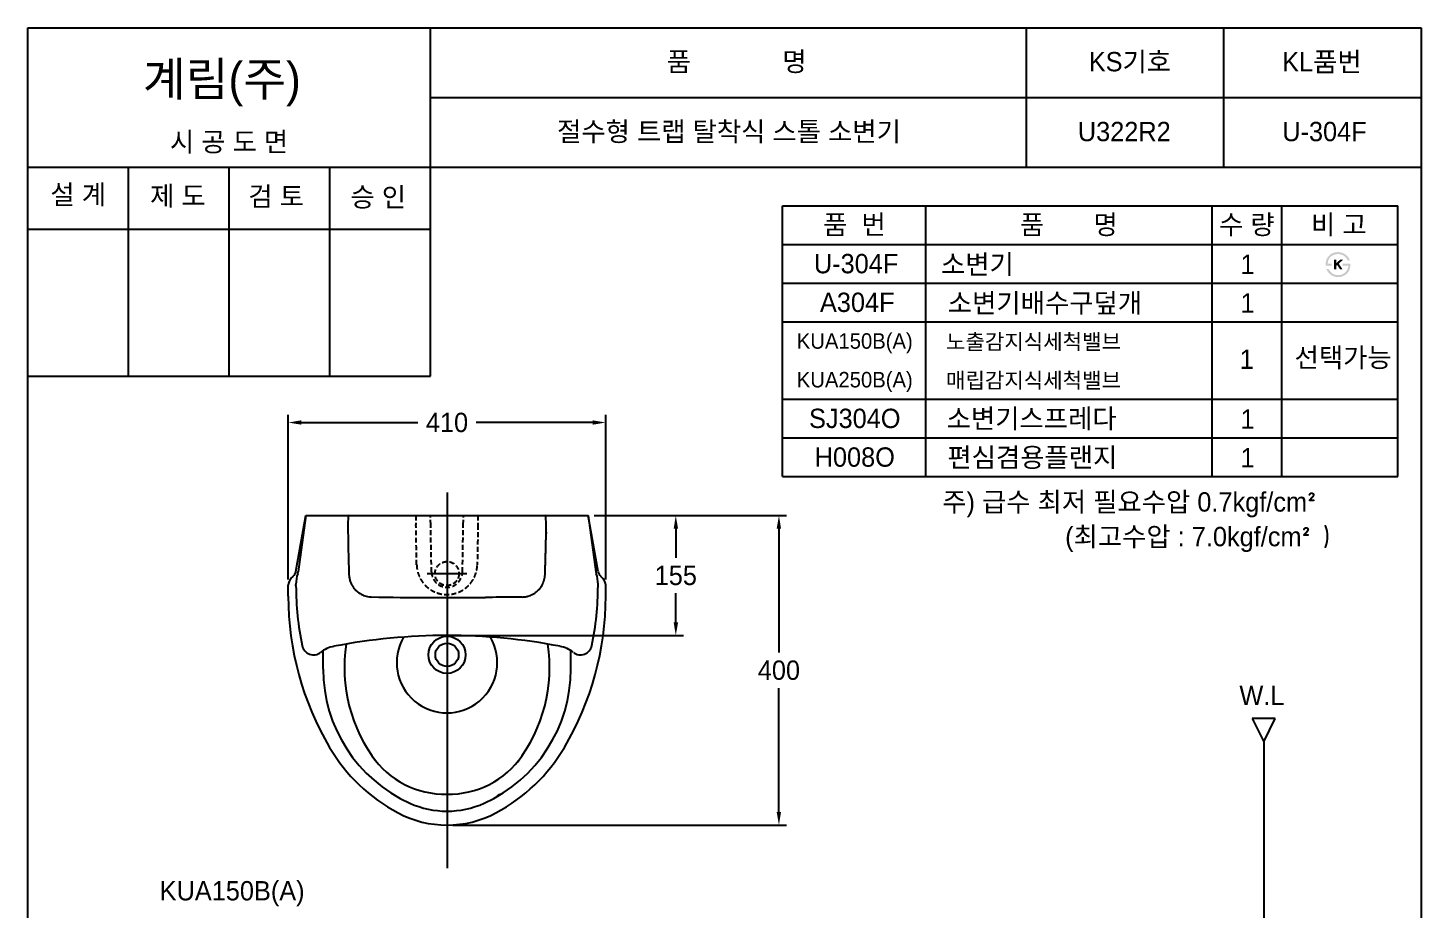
# Model space of a CAD drawing. Header units: millimetres. Extents: x 0 to 3700, y -67 to 2530.
# Drawn here: x 0 to 1800, y 1391 to 2530 of the extents above; entities that cross this region are included whole.
import ezdxf
from ezdxf.enums import TextEntityAlignment as Align
from ezdxf.lldxf.tags import DXFTag

# ---------------------------------------------------------------- set-up
doc = ezdxf.new("R2010")
doc.units = ezdxf.units.MM
doc.linetypes.add('DASHED2', pattern=[9.525, 6.35, -3.175])
for name, color, linetype in [('TEXT', 7, 'Continuous'), ('내부선 및 부속', 4, 'Continuous'), ('도각라인', 255, 'Continuous'), ('외형선', 3, 'Continuous'), ('점선', 6, 'DASHED2'), ('중심선', 1, 'DASHED'), ('치수선', 7, 'Continuous')]:
    doc.layers.add(name, color=color, linetype=linetype)
doc.styles.add('____', font='')
doc.styles.add('타이틀', font='H2GTRM.TTF', dxfattribs={"height": 25})
doc.styles.get('____').set_extended_font_data('굴림')
tags = doc.linetypes.add('DASHDOT', pattern=[70, 31, -13, 13, -13]).pattern_tags.tags
tags[10:11] = [DXFTag(74, 4), DXFTag(75, 0), DXFTag(340, '0'), DXFTag(46, 0.0), DXFTag(50, 0.0), DXFTag(44, 0.0), DXFTag(45, 0.0)]
tags[8:9] = [DXFTag(74, 4), DXFTag(75, 0), DXFTag(340, '0'), DXFTag(46, 0.0), DXFTag(50, 0.0), DXFTag(44, 0.0), DXFTag(45, 0.0)]
tags[6:7] = [DXFTag(74, 4), DXFTag(75, 0), DXFTag(340, '0'), DXFTag(46, 0.0), DXFTag(50, 0.0), DXFTag(44, 0.0), DXFTag(45, 0.0)]
tags[4:5] = [DXFTag(74, 4), DXFTag(75, 0), DXFTag(340, '0'), DXFTag(46, 0.0), DXFTag(50, 0.0), DXFTag(44, 0.0), DXFTag(45, 0.0)]
tags = doc.linetypes.add('DASHED', pattern=[25.72, 12.86, -12.86]).pattern_tags.tags
tags[6:7] = [DXFTag(74, 4), DXFTag(75, 0), DXFTag(340, '0'), DXFTag(46, 0.0), DXFTag(50, 0.0), DXFTag(44, 0.0), DXFTag(45, 0.0)]
tags[4:5] = [DXFTag(74, 4), DXFTag(75, 0), DXFTag(340, '0'), DXFTag(46, 0.0), DXFTag(50, 0.0), DXFTag(44, 0.0), DXFTag(45, 0.0)]
doc.dimstyles.new('MSADIM', dxfattribs={"dimtxt": 33, "dimasz": 17, "dimexe": 10, "dimexo": 7.5, "dimgap": 10, "dimtad": 0, "dimtih": 1, "dimtoh": 1, "dimdec": 0, "dimzin": 1, "dimdsep": 46, "dimtxsty": '____', "dimcen": 11.25, "dimadec": 0, "dimazin": 0, "dimtfac": 1, "dimtdec": 0, "dimtix": 1, "dimtmove": 0, "dimatfit": 3, "dimfxl": 0, "dimtolj": 1, "dimtzin": 1, "dimarcsym": 0})

# ---------------------------------------------------------------- blocks, each defined once
blk = doc.blocks.new('*D7')
at = {"layer": '치수선', "color": 0, "linetype": 'Continuous', "lineweight": -2}
for p, q in [((731.5, 1899.7), (847.1, 1899.7)), ((837.1, 1882.7), (837.1, 1845)), ((837.1, 1761.7), (837.1, 1799.3)), ((549, 1744.7), (847.1, 1744.7))]:
    blk.add_line(p, q, dxfattribs=at)
at = {"layer": '치수선', "color": 0, "linetype": 'Continuous'}
for points in [[(834.3, 1882.7), (840, 1882.7), (837.1, 1899.7)], [(834.3, 1761.7), (840, 1761.7), (837.1, 1744.7)]]:
    blk.add_solid(points, dxfattribs=at)
at = {"layer": '치수선', "color": 0, "linetype": 'Continuous', "insert": (837.1, 1822.2), "char_height": 25, "attachment_point": 5, "style": '____'}
blk.add_mtext('\\A1;155', dxfattribs=at)
blk = doc.blocks.new('*D8')
at = {"layer": '치수선', "color": 0, "linetype": 'Continuous', "lineweight": -2}
for p, q in [((731.5, 1899.7), (980.3, 1899.7)), ((970.3, 1882.7), (970.3, 1722.5)), ((970.3, 1516.7), (970.3, 1676.8)), ((549, 1499.7), (980.3, 1499.7))]:
    blk.add_line(p, q, dxfattribs=at)
at = {"layer": '치수선', "color": 0, "linetype": 'Continuous'}
for points in [[(967.4, 1882.7), (973.1, 1882.7), (970.3, 1899.7)], [(967.4, 1516.7), (973.1, 1516.7), (970.3, 1499.7)]]:
    blk.add_solid(points, dxfattribs=at)
at = {"layer": '치수선', "color": 0, "linetype": 'Continuous', "insert": (970.3, 1699.7), "char_height": 25, "attachment_point": 5, "style": '____'}
blk.add_mtext('\\A1;400', dxfattribs=at)
blk = doc.blocks.new('*D9')
at = {"layer": '치수선', "color": 0, "linetype": 'Continuous', "lineweight": -2}
for p, q in [((336.5, 1817.2), (336.5, 2029.9)), ((353.5, 2019.9), (503.8, 2019.9)), ((729.5, 2019.9), (579.1, 2019.9)), ((746.5, 1817.2), (746.5, 2029.9))]:
    blk.add_line(p, q, dxfattribs=at)
at = {"layer": '치수선', "color": 0, "linetype": 'Continuous'}
for points in [[(353.5, 2022.8), (353.5, 2017.1), (336.5, 2019.9)], [(729.5, 2022.8), (729.5, 2017.1), (746.5, 2019.9)]]:
    blk.add_solid(points, dxfattribs=at)
at = {"layer": '치수선', "color": 0, "linetype": 'Continuous', "insert": (541.5, 2019.9), "char_height": 25, "attachment_point": 5, "style": '____'}
blk.add_mtext('\\A1;410', dxfattribs=at)

msp = doc.modelspace()

# ---------------------------------------------------------------- hatches: boundary and pattern name
at = {"layer": 'TEXT'}
for points in [[(1676.6, 2222.8), (1676.6, 2223.2), (1676.6, 2223.6), (1676.5, 2224), (1676.6, 2224.4), (1676.6, 2224.8), (1676.6, 2225.2), (1676.6, 2225.6), (1676.7, 2226), (1676.7, 2226.4), (1676.8, 2226.8), (1676.8, 2227.2), (1676.9, 2227.6), (1677, 2228), (1677.1, 2228.4), (1677.2, 2228.8), (1677.3, 2229.1), (1677.4, 2229.5), (1677.5, 2229.9), (1677.7, 2230.3), (1677.8, 2230.6), (1678, 2231), (1678.1, 2231.4), (1678.3, 2231.7), (1678.5, 2232.1), (1678.7, 2232.4), (1678.9, 2232.7), (1679.1, 2233.1), (1679.3, 2233.4), (1679.5, 2233.7), (1679.7, 2234), (1680, 2234.3), (1680.5, 2234.9), (1680.8, 2235.2), (1681, 2235.5), (1681.3, 2235.8), (1681.6, 2236.1), (1681.9, 2236.4), (1682.2, 2236.6), (1682.5, 2236.9), (1682.8, 2237.1), (1683.2, 2237.4), (1683.5, 2237.6), (1683.8, 2237.8), (1684.2, 2238), (1684.5, 2238.2), (1684.9, 2238.4), (1685.2, 2238.6), (1685.7, 2238.7), (1686.1, 2238.9), (1686.5, 2239.1), (1686.9, 2239.2), (1687.3, 2239.4), (1687.8, 2239.5), (1688.2, 2239.6), (1688.6, 2239.7), (1689.1, 2239.8), (1689.5, 2239.9), (1690, 2239.9), (1690.5, 2240), (1691, 2240), (1691.4, 2240.1), (1691.9, 2240.1), (1692.4, 2240.1), (1693.2, 2240.1), (1693.6, 2240.1), (1693.9, 2240), (1694.3, 2240), (1694.7, 2240), (1695, 2239.9), (1695.4, 2239.9), (1695.7, 2239.8), (1696.1, 2239.7), (1696.4, 2239.7), (1696.8, 2239.6), (1697.1, 2239.5), (1697.4, 2239.4), (1697.8, 2239.3), (1698.1, 2239.2), (1698.4, 2239.1), (1698.7, 2239), (1699, 2238.9), (1699.4, 2238.7), (1699.7, 2238.6), (1700, 2238.5), (1700.3, 2238.3), (1700.6, 2238.2), (1700.8, 2238), (1701.1, 2237.8), (1701.4, 2237.7), (1701.7, 2237.5), (1702, 2237.3), (1702.2, 2237.1), (1702.5, 2236.9), (1702.8, 2236.7), (1703.2, 2236.4), (1703.6, 2236), (1704, 2235.6), (1704.4, 2235.2), (1704.8, 2234.8), (1705.1, 2234.4), (1705.5, 2234), (1705.8, 2233.6), (1706.1, 2233.1), (1706.4, 2232.6), (1706.7, 2232.2), (1707, 2231.7), (1707.3, 2231.1), (1707.5, 2230.6), (1707.8, 2230.1), (1708, 2229.5), (1708, 2229.5), (1704.9, 2229.5), (1704.9, 2229.5), (1704.8, 2229.7), (1704.8, 2229.9), (1704.7, 2230.1), (1704.6, 2230.2), (1704.6, 2230.4), (1704.5, 2230.6), (1704.4, 2230.7), (1704.3, 2230.9), (1704.2, 2231.1), (1704.1, 2231.2), (1704, 2231.4), (1703.9, 2231.6), (1703.8, 2231.7), (1703.7, 2231.9), (1703.6, 2232.1), (1703.5, 2232.2), (1703.3, 2232.4), (1703.2, 2232.6), (1702.9, 2232.9), (1702.7, 2233.2), (1702.4, 2233.5), (1702.1, 2233.8), (1701.7, 2234.1), (1701.4, 2234.4), (1701, 2234.7), (1700.8, 2234.9), (1700.6, 2235.1), (1700.3, 2235.2), (1700.1, 2235.4), (1699.9, 2235.5), (1699.6, 2235.7), (1699.4, 2235.8), (1699.1, 2236), (1698.9, 2236.1), (1698.6, 2236.2), (1698.4, 2236.4), (1698.1, 2236.5), (1697.9, 2236.6), (1697.6, 2236.7), (1697.4, 2236.8), (1697.1, 2236.9), (1696.8, 2237), (1696.6, 2237), (1696.3, 2237.1), (1696.1, 2237.2), (1695.8, 2237.3), (1695.5, 2237.3), (1695.2, 2237.4), (1695, 2237.4), (1694.7, 2237.5), (1694.4, 2237.5), (1694.1, 2237.5), (1693.8, 2237.6), (1693.6, 2237.6), (1693.3, 2237.6), (1693, 2237.6), (1692.7, 2237.6), (1692.3, 2237.6), (1692, 2237.6), (1691.7, 2237.6), (1691.3, 2237.5), (1691, 2237.5), (1690.7, 2237.5), (1690.3, 2237.4), (1690, 2237.4), (1689.7, 2237.3), (1689.4, 2237.3), (1689.1, 2237.2), (1688.8, 2237.1), (1688.5, 2237), (1688.2, 2237), (1687.9, 2236.9), (1687.6, 2236.8), (1687.3, 2236.7), (1687, 2236.5), (1686.7, 2236.4), (1686.5, 2236.3), (1686.2, 2236.2), (1685.9, 2236), (1685.6, 2235.9), (1685.4, 2235.7), (1685.1, 2235.6), (1684.9, 2235.4), (1684.6, 2235.2), (1684.4, 2235), (1684.1, 2234.9), (1683.9, 2234.7), (1683.7, 2234.5), (1683.4, 2234.3), (1683.2, 2234), (1683, 2233.8), (1682.7, 2233.6), (1682.5, 2233.4), (1682.3, 2233.1), (1682.1, 2232.9), (1681.9, 2232.6), (1681.7, 2232.4), (1681.6, 2232.1), (1681.4, 2231.9), (1681.2, 2231.6), (1681.1, 2231.4), (1680.9, 2231.1), (1680.8, 2230.8), (1680.6, 2230.5), (1680.5, 2230.3), (1680.4, 2230), (1680.3, 2229.7), (1680.2, 2229.4), (1680, 2229.1), (1680, 2228.8), (1679.9, 2228.5), (1679.8, 2228.2), (1679.7, 2227.8), (1679.6, 2227.5), (1679.6, 2227.2), (1679.5, 2226.9), (1679.5, 2226.5), (1679.4, 2226.2), (1679.4, 2225.8), (1679.4, 2225.5), (1679.3, 2225.1), (1679.3, 2225.1), (1684.5, 2225.1), (1684.5, 2225.1), (1684.5, 2225.1), (1684.5, 2222.8), (1684.5, 2222.8), (1684.5, 2222.8), (1676.6, 2222.8)], [(1708.7, 2225.1), (1708.8, 2224.7), (1708.7, 2224.3), (1708.7, 2223.8), (1708.7, 2223.4), (1708.7, 2223), (1708.6, 2222.5), (1708.6, 2222.1), (1708.5, 2221.7), (1708.5, 2221.3), (1708.4, 2220.9), (1708.3, 2220.4), (1708.2, 2220), (1708.1, 2219.6), (1708, 2219.2), (1707.8, 2218.8), (1707.7, 2218.4), (1707.6, 2218), (1707.4, 2217.6), (1707.3, 2217.3), (1707.1, 2216.9), (1706.9, 2216.5), (1706.7, 2216.2), (1706.6, 2215.8), (1706.4, 2215.5), (1706.2, 2215.1), (1705.9, 2214.8), (1705.7, 2214.5), (1705.5, 2214.2), (1705.3, 2213.8), (1705, 2213.5), (1704.8, 2213.2), (1704.5, 2212.9), (1704.2, 2212.6), (1704, 2212.4), (1703.7, 2212.1), (1703.4, 2211.8), (1703.1, 2211.6), (1702.8, 2211.3), (1702.5, 2211.1), (1702.2, 2210.8), (1701.9, 2210.6), (1701.6, 2210.4), (1701.2, 2210.2), (1700.9, 2210), (1700.6, 2209.8), (1700.2, 2209.6), (1699.9, 2209.4), (1699.5, 2209.3), (1699.2, 2209.1), (1698.8, 2209), (1698.4, 2208.8), (1698, 2208.7), (1697.7, 2208.6), (1697.3, 2208.5), (1696.9, 2208.4), (1696.5, 2208.3), (1696.1, 2208.2), (1695.7, 2208.1), (1695.3, 2208.1), (1694.9, 2208), (1694.5, 2208), (1694.1, 2208), (1693.7, 2207.9), (1693.3, 2207.9), (1692.6, 2207.9), (1692, 2208), (1691.3, 2208), (1690.7, 2208.1), (1690.1, 2208.2), (1689.8, 2208.2), (1689.5, 2208.3), (1689.2, 2208.3), (1688.9, 2208.4), (1688.6, 2208.5), (1688.3, 2208.6), (1688, 2208.6), (1687.7, 2208.7), (1687.4, 2208.8), (1687.1, 2208.9), (1686.8, 2209), (1686.6, 2209.1), (1686.3, 2209.2), (1686, 2209.4), (1685.7, 2209.5), (1685.5, 2209.6), (1685.2, 2209.7), (1684.9, 2209.9), (1684.7, 2210), (1684.4, 2210.2), (1684.1, 2210.3), (1683.6, 2210.7), (1683.4, 2210.8), (1683.1, 2211), (1682.8, 2211.2), (1682.6, 2211.4), (1682.4, 2211.6), (1682.1, 2211.8), (1681.9, 2212), (1681.6, 2212.2), (1681.4, 2212.5), (1681.2, 2212.7), (1681, 2212.9), (1680.8, 2213.1), (1680.5, 2213.4), (1680.3, 2213.6), (1680.1, 2213.9), (1679.9, 2214.1), (1679.7, 2214.4), (1679.6, 2214.6), (1679.4, 2214.9), (1679.2, 2215.2), (1679, 2215.5), (1678.8, 2215.7), (1678.7, 2216), (1678.5, 2216.3), (1678.3, 2216.6), (1678.2, 2216.9), (1678, 2217.2), (1677.8, 2217.8), (1677.5, 2218.5), (1677.5, 2218.5), (1680.4, 2218.5), (1680.4, 2218.5), (1680.7, 2218.1), (1680.9, 2217.6), (1681.1, 2217.2), (1681.4, 2216.9), (1681.6, 2216.5), (1681.9, 2216.1), (1682.1, 2215.8), (1682.4, 2215.4), (1682.7, 2215.1), (1682.9, 2214.8), (1683.2, 2214.5), (1683.5, 2214.2), (1683.8, 2213.9), (1684.1, 2213.6), (1684.4, 2213.3), (1684.7, 2213.1), (1684.9, 2212.9), (1685.2, 2212.7), (1685.4, 2212.6), (1685.6, 2212.4), (1685.9, 2212.3), (1686.1, 2212.1), (1686.3, 2212), (1686.6, 2211.9), (1686.8, 2211.7), (1687.1, 2211.6), (1687.3, 2211.5), (1687.6, 2211.4), (1687.9, 2211.3), (1688.1, 2211.2), (1688.4, 2211.1), (1688.7, 2211), (1688.9, 2211), (1689.2, 2210.9), (1689.5, 2210.8), (1689.8, 2210.8), (1690, 2210.7), (1690.3, 2210.7), (1690.6, 2210.6), (1690.9, 2210.6), (1691.2, 2210.6), (1691.5, 2210.5), (1691.8, 2210.5), (1692.1, 2210.5), (1692.4, 2210.5), (1692.7, 2210.5), (1693, 2210.5), (1693.9, 2210.5), (1694.1, 2210.6), (1694.4, 2210.6), (1694.7, 2210.6), (1694.9, 2210.6), (1695.2, 2210.7), (1695.5, 2210.7), (1695.7, 2210.8), (1696, 2210.8), (1696.3, 2210.9), (1696.5, 2210.9), (1696.8, 2211), (1697, 2211.1), (1697.3, 2211.2), (1697.5, 2211.2), (1697.8, 2211.3), (1698, 2211.4), (1698.3, 2211.5), (1698.5, 2211.6), (1698.8, 2211.8), (1699, 2211.9), (1699.2, 2212), (1699.5, 2212.1), (1699.7, 2212.3), (1699.9, 2212.4), (1700.2, 2212.6), (1700.4, 2212.7), (1700.6, 2212.9), (1700.9, 2213), (1701.1, 2213.2), (1701.3, 2213.4), (1701.6, 2213.6), (1701.8, 2213.8), (1702, 2214), (1702.3, 2214.3), (1702.5, 2214.5), (1702.7, 2214.8), (1702.9, 2215), (1703.2, 2215.3), (1703.3, 2215.5), (1703.5, 2215.8), (1703.7, 2216), (1703.9, 2216.3), (1704.1, 2216.6), (1704.2, 2216.9), (1704.4, 2217.2), (1704.5, 2217.4), (1704.7, 2217.7), (1704.8, 2218), (1704.9, 2218.3), (1705.1, 2218.7), (1705.2, 2219), (1705.3, 2219.3), (1705.4, 2219.6), (1705.5, 2220), (1705.6, 2220.3), (1705.6, 2220.6), (1705.7, 2221), (1705.8, 2221.3), (1705.8, 2221.7), (1705.9, 2222.1), (1705.9, 2222.4), (1705.9, 2222.8), (1705.9, 2222.8), (1698.5, 2222.8), (1698.5, 2222.8), (1698.5, 2222.8), (1698.5, 2225.1), (1698.5, 2225.1), (1698.5, 2225.1), (1708.7, 2225.1)], [(1690.3, 2225.8), (1695.1, 2230.2), (1699, 2230.2), (1693.6, 2225.2), (1698.7, 2217.7), (1695.3, 2217.7), (1691.7, 2223.4), (1690.3, 2222.2), (1690.3, 2217.7), (1687.4, 2217.7), (1687.4, 2230.3), (1690.3, 2230.3)]]:
    msp.add_hatch(color=256, dxfattribs=at).paths.add_polyline_path(points, flags=0)

# ---------------------------------------------------------------- linework, layer by layer
at = {"layer": '내부선 및 부속'}
for p, q in [((359, 1899.7), (349.1, 1827)), ((724, 1899.7), (733.8, 1827)), ((346.4, 1808.9), (346.4, 1810.8)), ((736.6, 1808.9), (736.6, 1810.8)), ((381.5, 1701.2), (381.5, 1725.1)), ((701.5, 1701.2), (701.5, 1725.1))]:
    msp.add_line(p, q, dxfattribs=at)
at = {"layer": '내부선 및 부속', "linetype": 'Continuous'}
for p, q in [((413.7, 1898.7), (413.5, 1887.7)), ((669.5, 1887.7), (669.3, 1898.7)), ((638.6, 1794.4), (638.6, 1794.4))]:
    msp.add_line(p, q, dxfattribs=at)
at = {"layer": '내부선 및 부속'}
for radius in [24, 15]:
    msp.add_circle((541.5, 1719.7), radius, dxfattribs=at)
at = {"layer": '내부선 및 부속', "linetype": 'Continuous'}
for centre, radius, start, end in [((414.7, 1898.7), 1, 90, 179), ((668.3, 1898.7), 1, 1, 90), ((2419.3, 1897.6), 2005.8, 180.285, 182.1159), ((-1339.9, 1897.7), 2009.4, 359.4427, 359.7149), ((539.3, 7580.7), 5787, 269.05989, 270.5153)]:
    msp.add_arc(centre, radius, start, end, dxfattribs=at)
at = {"layer": '내부선 및 부속'}
for centre, radius, start, end in [((391.4, 1810.8), 45, 161.8051, 180), ((334.4, 1829.6), 15, 340.8309, 349.9332), ((748.6, 1829.6), 15, 190.0668, 199.1691), ((748.6, 1829.6), 15, 190.0668, 199.1691), ((691.6, 1810.8), 45, 0, 18.1949), ((691.6, 1810.8), 45, 0, 18.1949), ((726.4, 1808.9), 380, 180, 191.7342), ((356.6, 1808.9), 380, 348.2658, 0), ((356.6, 1808.9), 380, 348.2658, 0), ((369, 1734.7), 15, 191.7342, 308.1231), ((402.9, 1691.4), 40, 100.9404, 128.1231), ((541.5, 974.7), 770, 79.0596, 100.9404), ((609, 1702.9), 200, 171.1864, 217.4429), ((541.5, 1709.7), 65, 149.5315, 30.4685), ((474, 1702.9), 200, 322.5571, 8.8136), ((680, 1691.4), 40, 51.8769, 79.0596), ((680, 1691.4), 40, 51.8769, 79.0596), ((714, 1734.7), 15, 231.8769, 348.2658), ((714, 1734.7), 15, 231.8769, 348.2658), ((571.5, 1701.2), 190, 180, 245.7349), ((511.5, 1701.2), 190, 294.2651, 0), ((539, 1654.6), 115, 214.631, 271.2162), ((543.9, 1654.6), 115, 268.7838, 325.369), ((541.5, 1634.7), 117, 245.7349, 294.2651)]:
    msp.add_arc(centre, radius, start, end, dxfattribs=at)
at = {"layer": '내부선 및 부속', "linetype": 'Continuous'}
for points, knots in [([(669.4, 1878.1), (669.4, 1877.9), (669.4, 1877.5), (669.4, 1876.3), (669.3, 1875.3), (669.3, 1874.4), (669.3, 1873.7), (669.3, 1873), (669.3, 1872.5), (669.3, 1871.7), (669.3, 1870.6), (669.2, 1869.4), (669.2, 1868.8), (669.2, 1868.5)], [0, 0, 0, 0, 0.229491, 0.356726, 0.482432, 0.545178, 0.608023, 0.671146, 0.702898, 0.734821, 0.864617, 0.942312, 1, 1, 1, 1]), ([(669.4, 1878.1), (669.4, 1878.1), (669.4, 1878.1), (669.4, 1878.1), (669.4, 1878.1)], [0, 0, 0, 0, 0.998177, 1, 1, 1, 1]), ([(414.8, 1823.6), (414.9, 1822.4), (415.1, 1819.8), (415.9, 1816.2), (417.1, 1812.8), (418.7, 1809.6), (420.6, 1806.7), (422.7, 1804.1), (425, 1801.8), (427.7, 1799.7), (430.6, 1797.9), (433.8, 1796.5), (437.2, 1795.3), (440.7, 1794.6), (443.1, 1794.5), (444.3, 1794.4)], [0, 0, 0, 0, 0.077672, 0.17006, 0.240238, 0.317331, 0.401168, 0.468242, 0.538573, 0.611755, 0.687281, 0.764554, 0.842905, 0.921625, 1, 1, 1, 1]), ([(638.5, 1794.4), (639.7, 1794.5), (642.2, 1794.6), (645.8, 1795.3), (649.3, 1796.5), (652.5, 1798), (655.5, 1799.9), (658.2, 1802), (660.5, 1804.3), (662.6, 1806.9), (664.4, 1809.8), (666, 1813), (667.1, 1816.4), (667.9, 1820), (668.1, 1822.4), (668.1, 1823.4)], [0, 0, 0, 0, 0.074791, 0.167555, 0.238027, 0.315444, 0.399626, 0.466965, 0.537558, 0.610992, 0.686748, 0.76422, 0.842731, 0.921564, 1, 1, 1, 1])]:
    msp.add_open_spline(points, degree=3, knots=knots, dxfattribs=at)
for points, degree in [([(669.4, 1877.9), (669.4, 1878), (669.4, 1878.1), (669.4, 1878.1)], 3), ([(669.4, 1877.7), (669.4, 1877.7), (669.4, 1877.7), (669.4, 1877.7)], 3), ([(669.4, 1877), (669.4, 1877.2), (669.4, 1877.3)], 2), ([(668.1, 1823.4), (669, 1845.9), (669.3, 1868.5)], 2), ([(638.5, 1794.4), (614.9, 1794.1), (603.1, 1794), (591.3, 1793.9)], 3)]:
    msp.add_open_spline(points, degree=degree, dxfattribs=at)
at = {"layer": '도각라인', "color": 7}
for p, q in [((0, 0), (0, 2530)), ((0, 2530), (1800, 2530)), ((520, 2080), (520, 2530)), ((1290, 2350), (1290, 2530)), ((1545, 2350), (1545, 2530)), ((1800, 2530), (1800, 0)), ((520, 2440), (1800, 2440)), ((0, 2350), (1800, 2350)), ((130, 2080), (130, 2350)), ((260, 2080), (260, 2350)), ((390, 2080), (390, 2350)), ((975, 2300), (1770, 2300)), ((975, 1950), (975, 2300)), ((1160, 1950), (1160, 2300)), ((1530, 1950), (1530, 2300)), ((1620, 1950), (1620, 2300)), ((1770, 1950), (1770, 2300)), ((0, 2270), (520, 2270)), ((975, 2250), (1770, 2250)), ((975, 2200), (1770, 2200)), ((975, 2150), (1770, 2150)), ((0, 2080), (520, 2080)), ((975, 2050), (1770, 2050)), ((975, 2000), (1770, 2000)), ((975, 1950), (1770, 1950))]:
    msp.add_line(p, q, dxfattribs=at)
at = {"layer": '외형선'}
for p, q in [((346.2, 1827.5), (359, 1899.7)), ((359, 1899.7), (724, 1899.7)), ((736.8, 1827.5), (724, 1899.7)), ((724, 1899.7), (733.8, 1827)), ((736.8, 1827.5), (724, 1899.7)), ((339.9, 1818.2), (342.9, 1821.1)), ((743, 1818.2), (740.1, 1821.1)), ((743, 1818.2), (740.1, 1821.1)), ((336.5, 1795.4), (336.5, 1809.7)), ((746.5, 1795.4), (746.5, 1809.7)), ((746.5, 1795.4), (746.5, 1809.7))]:
    msp.add_line(p, q, dxfattribs=at)
at = {"layer": '외형선', "linetype": 'Continuous'}
for p, q in [((1611.6, 1637.4), (1581.6, 1637.4)), ((1581.6, 1637.4), (1596.6, 1607.4)), ((1596.6, 1607.4), (1611.6, 1637.4)), ((1596.6, 1607.4), (1596.6, 217.5))]:
    msp.add_line(p, q, dxfattribs=at)
at = {"layer": '외형선'}
for centre, radius, start, end in [((348.5, 1809.7), 12, 135.3689, 180), ((334.4, 1829.6), 12, 315.3689, 349.9332), ((748.6, 1829.6), 12, 190.0668, 224.6311), ((748.6, 1829.6), 12, 190.0668, 224.6311), ((734.5, 1809.7), 12, 0, 44.6311), ((734.5, 1809.7), 12, 0, 44.6311), ((721.5, 1795.4), 385, 180, 210.5125), ((361.5, 1795.4), 385, 329.4875, 0), ((361.5, 1795.4), 385, 329.4875, 0), ((583.6, 1714.2), 225, 210.5125, 242.0688), ((499.3, 1714.2), 225, 297.9312, 329.4875), ((541.5, 1634.7), 117, 303.749, 305.7116), ((541.5, 1634.7), 135, 242.0688, 297.9312)]:
    msp.add_arc(centre, radius, start, end, dxfattribs=at)
at = {"layer": '점선'}
for p, q in [((501.4, 1899.7), (501.4, 1887.7)), ((520.4, 1887.7), (520.2, 1899.7)), ((562.5, 1887.7), (562.7, 1899.7)), ((581.5, 1899.7), (581.5, 1887.7)), ((521.5, 1826.8), (520.4, 1887.7)), ((561.5, 1826.8), (562.5, 1887.7))]:
    msp.add_line(p, q, dxfattribs=at)
msp.add_circle((541.5, 1824.7), 15.5, dxfattribs=at)
msp.add_arc((541.5, 1827.1), 20, 181, 359, dxfattribs=at)
for points in [[(502.3, 1836.1), (502, 1853.3), (501.7, 1870.5), (501.4, 1887.7)], [(581.5, 1887.7), (581.2, 1870.5), (580.9, 1853.3), (580.6, 1836.1)]]:
    msp.add_open_spline(points, degree=3, dxfattribs=at)
msp.add_open_spline([(502.3, 1836.1), (502.4, 1835.2), (502.5, 1832.7), (503, 1829), (504.1, 1825), (505.4, 1821.4), (507.2, 1817.8), (509.2, 1814.6), (511.5, 1811.5), (513.6, 1809.2), (515.5, 1807.5), (517.4, 1805.9), (520, 1804), (523.2, 1802.1), (526.7, 1800.5), (530.2, 1799.2), (533.9, 1798.3), (537.7, 1797.8), (542.5, 1797.5), (547.9, 1798), (553.3, 1799.4), (557.1, 1800.8), (559.8, 1802.2), (562.5, 1803.7), (565, 1805.4), (567.3, 1807.4), (569.4, 1809.3), (571.6, 1811.8), (573.9, 1814.8), (575.9, 1818), (577.5, 1821.4), (578.8, 1824.9), (579.8, 1828.7), (580.5, 1832.5), (580.6, 1835), (580.6, 1836.1)], degree=3, knots=[0, 0, 0, 0, 0.022832, 0.063114, 0.090918, 0.126034, 0.157363, 0.188534, 0.219673, 0.250962, 0.266619, 0.282228, 0.313279, 0.344344, 0.375502, 0.406551, 0.437554, 0.468762, 0.500088, 0.557218, 0.600183, 0.637829, 0.656667, 0.675507, 0.713219, 0.732146, 0.751101, 0.782548, 0.813666, 0.844669, 0.875744, 0.905178, 0.93807, 0.972912, 1, 1, 1, 1], dxfattribs=at)
at = {"layer": '중심선', "linetype": 'DASHDOT'}
for p, q in [((541.5, 1929.7), (541.5, 1444)), ((516, 1824.7), (567, 1824.7))]:
    msp.add_line(p, q, dxfattribs=at)

# ---------------------------------------------------------------- texts
at = {"layer": 'TEXT', "style": '타이틀'}
for s, height, p in [('품             명', 25, (915.7, 2486.4)), ('KS기호', 25, (1423.8, 2486.3)), ('KL품번', 25, (1671.8, 2486.1)), ('시 공 도 면', 25, (259.9, 2382.7)), ('절수형 트랩 탈착식 스톨 소변기', 25, (905.8, 2396)), ('U322R2', 25, (1416.5, 2396)), ('U-304F', 25, (1675.1, 2396)), ('설 계', 25, (65, 2314.6)), ('제 도', 25, (193.8, 2312.9)), ('검 토', 25, (320.8, 2312.3)), ('승 인', 25, (452.7, 2311.4)), ('품  번', 25, (1067.9, 2275.7)), ('품       명', 25, (1344.8, 2275.7)), ('수 량', 25, (1574.8, 2275.7)), ('비 고', 25, (1693.6, 2275.7)), ('U-304F', 25, (1070, 2225.3)), ('소변기', 25, (1226.7, 2224.4)), ('1', 25, (1575.7, 2224.4)), ('A304F', 25, (1071.5, 2175.3)), ('소변기배수구덮개', 25, (1314, 2174.4)), ('1', 25, (1575.7, 2174.4)), ('KUA150B(A)', 20, (1068.3, 2125.3)), ('노출감지식세척밸브', 20, (1299.2, 2124.4)), ('1', 25, (1574.7, 2101.8)), ('선택가능', 25, (1699.2, 2103.9)), ('KUA250B(A)', 20, (1068.3, 2075.3)), ('매립감지식세척밸브', 20, (1299.2, 2074.4)), ('SJ304O', 25, (1068.3, 2025.3)), ('소변기스프레다', 25, (1296.8, 2025)), ('1', 25, (1575.7, 2024.4)), ('H008O', 25, (1068.3, 1975.3)), ('편심겸용플랜지', 25, (1297.7, 1974.9)), ('1', 25, (1575.7, 1974.4))]:
    msp.add_text(s, height=height, dxfattribs=at).set_placement(p, align=Align.MIDDLE_CENTER)
msp.add_text('계림(주)', height=44, dxfattribs=at).set_placement((148.7, 2441.8))
msp.add_text('W.L', height=25, dxfattribs=at).set_placement((1594.3, 1667.2), align=Align.MIDDLE)
at = {"layer": 'TEXT', "char_height": 25, "attachment_point": 1, "line_spacing_factor": 0.963855, "style": '타이틀'}
for s, insert, width in [('\\A1;주) 급수 최저 필요수압 0.7kgf/cm{\\fISOCPEUR|b0|i0|c0|p34;² }', (1181.3, 1929.8), 571.731), ('\\A1;(최고수압 : 7.0kgf/cm{\\fISOCPEUR|b0|i0|c0|p34;² )}', (1340.1, 1885), 571.731), ('\\A1;KUA150B(A)', (170.3, 1427.3), 380.447)]:
    msp.add_mtext(s, dxfattribs=dict(at, insert=insert, width=width))

# ---------------------------------------------------------------- dimensions: what is measured, and where the dimension line sits
at = {"layer": '치수선', "linetype": 'Continuous'}
dim = msp.add_linear_dim(base=(746.5, 2019.9), p1=(336.5, 1809.7), p2=(746.5, 1809.7), dimstyle='MSADIM', override={"dimtxt": 25}, dxfattribs=at)
dim.commit()
dim.dimension.update_dxf_attribs({"geometry": '*D9', "text_midpoint": (541.5, 2019.9)})
for base, p2, picture, middle in [((837.1, 1744.7), (541.5, 1744.7), '*D7', (837.1, 1822.2)), ((970.3, 1499.7), (541.5, 1499.7), '*D8', (970.3, 1699.7))]:
    dim = msp.add_linear_dim(base=base, p1=(724, 1899.7), p2=p2, angle=90, dimstyle='MSADIM', override={"dimtxt": 25}, dxfattribs=at)
    dim.commit()
    dim.dimension.update_dxf_attribs({"geometry": picture, "text_midpoint": middle})

doc.saveas('drawing.dxf')
